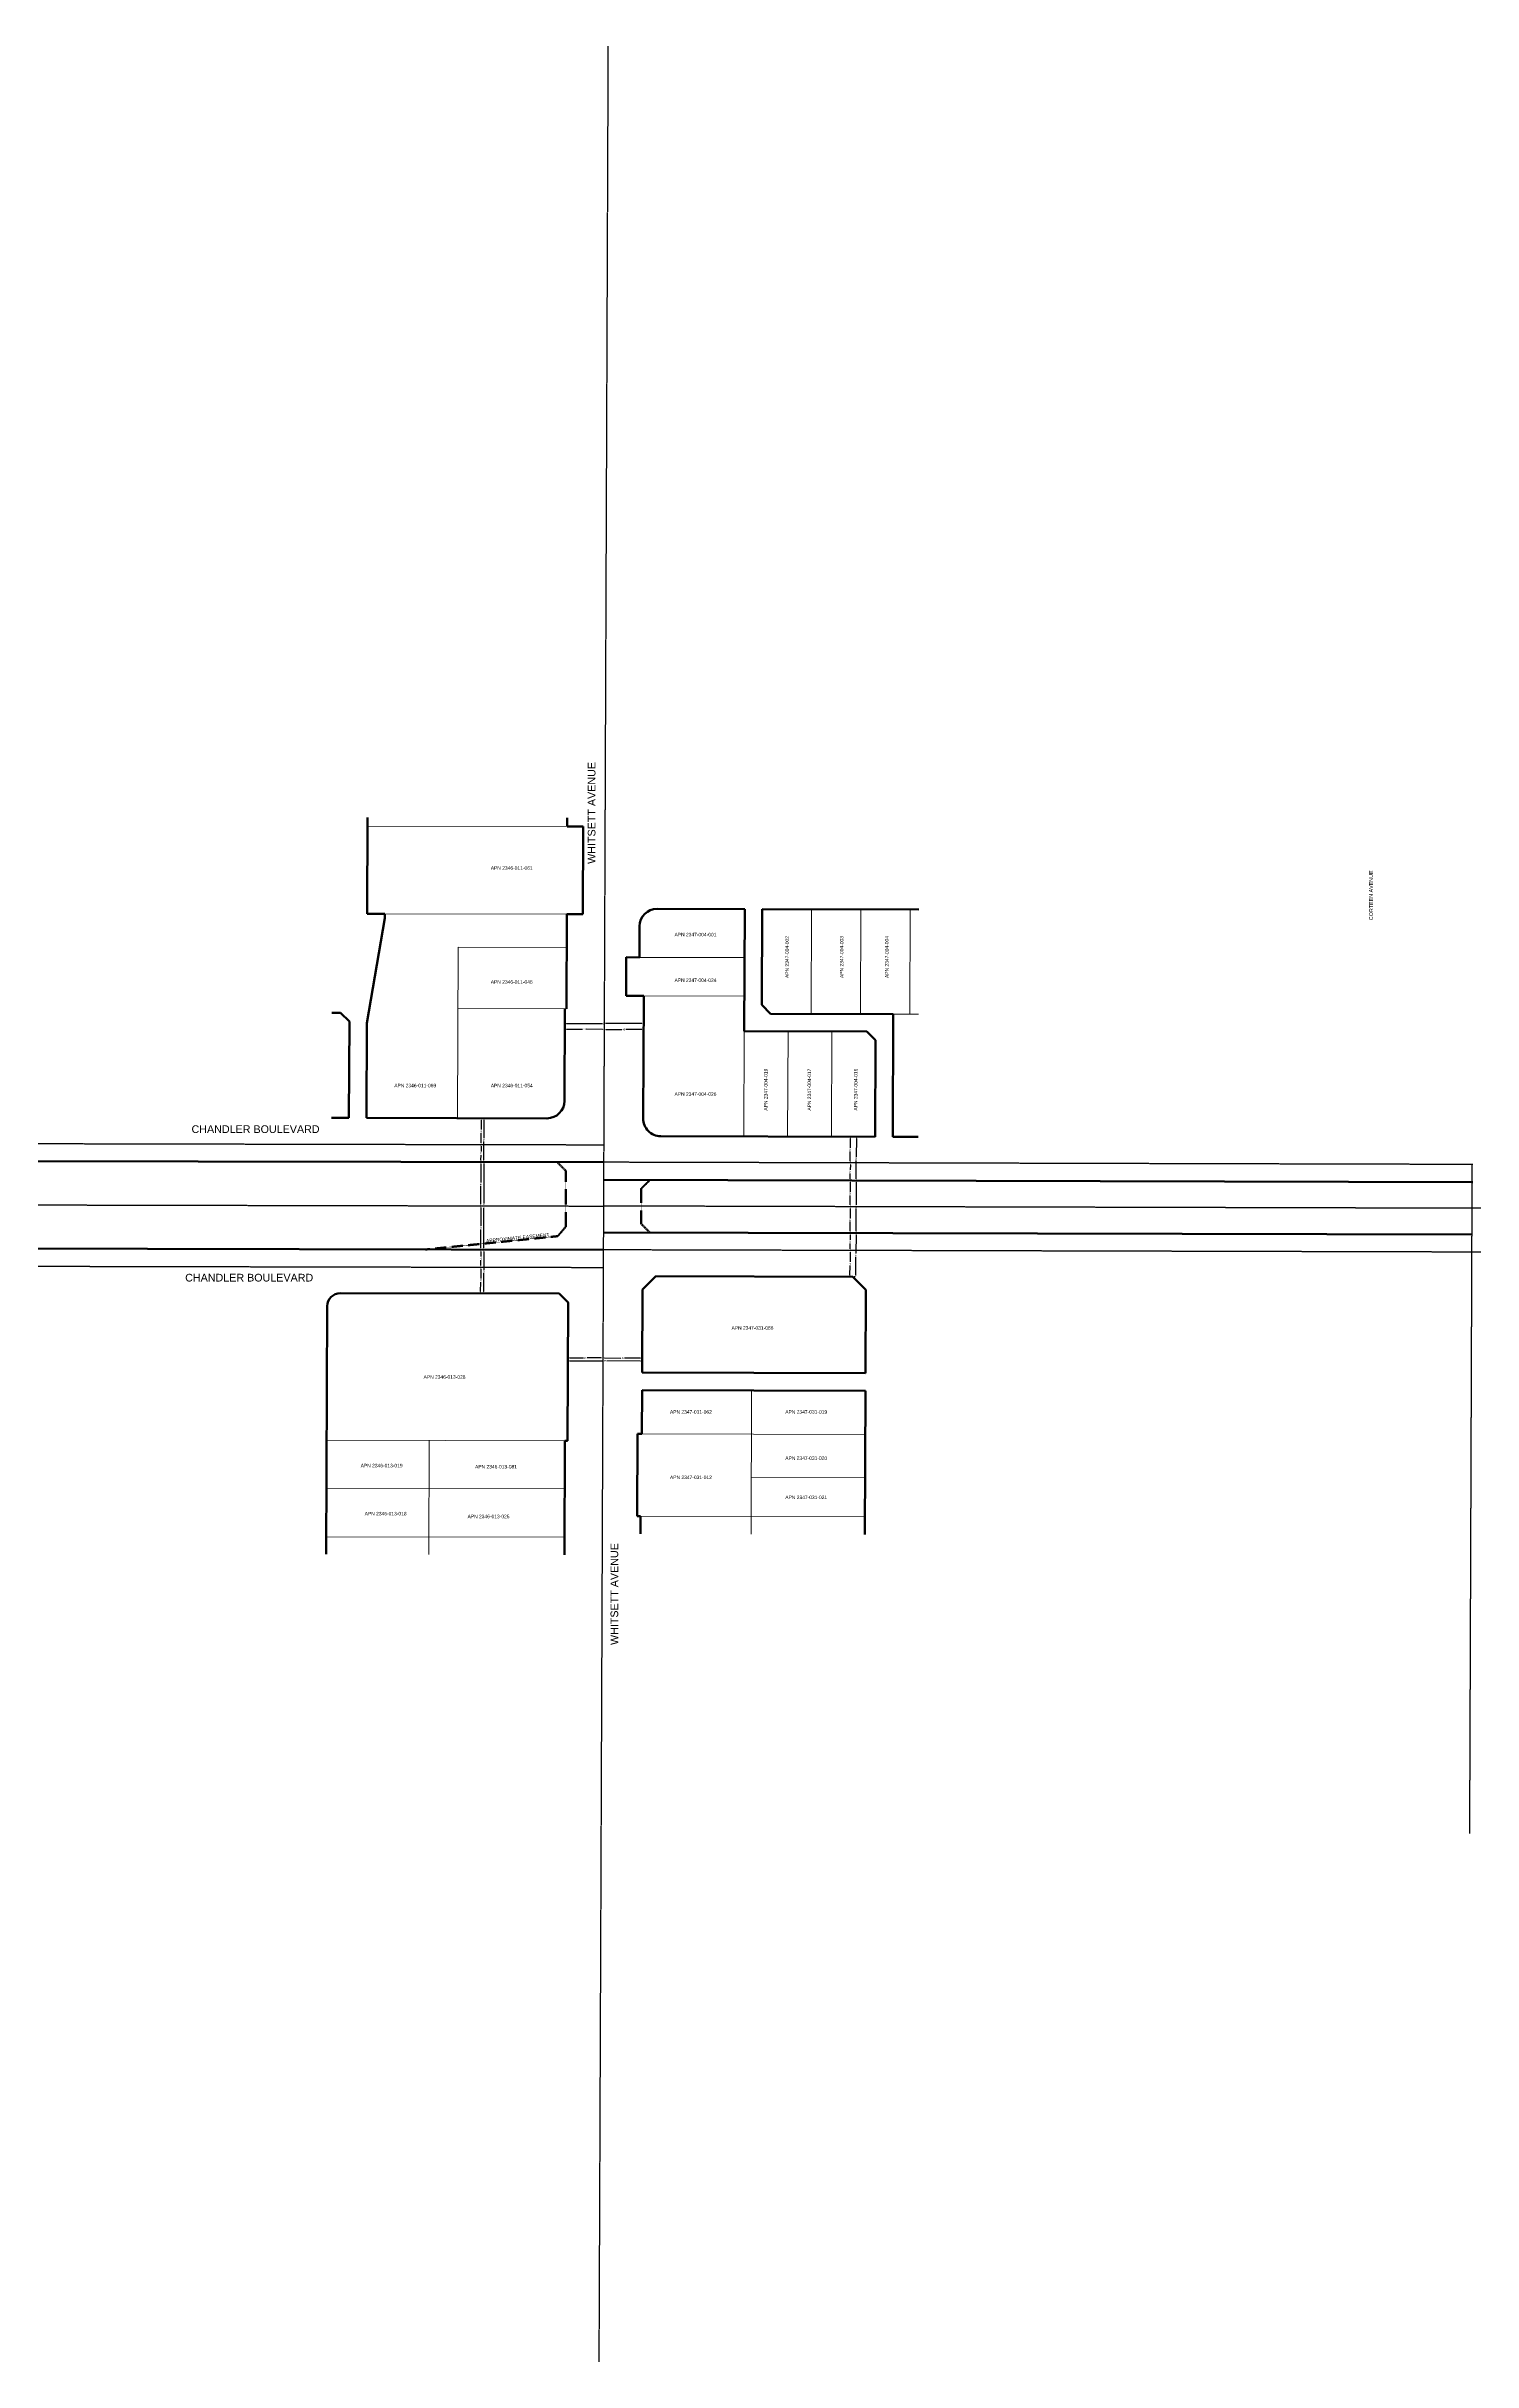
# Model space of a CAD drawing. Header units: feet. Extents: x 6396409 to 6445695, y 1882632 to 1891679.
# Drawn here: x 6438446 to 6440075, y 1882632 to 1885275 of the extents above; entities that cross this region are included whole.
import ezdxf

# ---------------------------------------------------------------- set-up
doc = ezdxf.new("R2010")
doc.units = ezdxf.units.FT
doc.header["$MEASUREMENT"] = 0
doc.linetypes.add('CENTER2', pattern=[1.125, 0.75, -0.125, 0.125, -0.125])
doc.linetypes.add('DASHED2', pattern=[0.375, 0.25, -0.125])
for name, color, linetype, lineweight in [('R-ANNO-LABL', 2, 'Continuous', 30), ('R-PROP-PRCL', 4, 'Continuous', 18), ('R-Row-Authority', 30, 'Continuous', 140), ('R-Row-Ease', 5, 'DASHED2', 50), ('R-Row-Ppanno', 7, 'Continuous', 5), ('R-Row-Scl', 1, 'CENTER2', 25), ('R-Row-Sname', 8, 'Continuous', 0), ('R-Row-Srow', 6, 'Continuous', 50)]:
    doc.layers.add(name, color=color, linetype=linetype, lineweight=lineweight)
doc.styles.add('G1_1 8_0', font='arial.ttf')
doc.styles.add('G4_7 32', font='arial.ttf', dxfattribs={"height": 0.219})
doc.styles.add('NCS1-Anno', font='arial.ttf', dxfattribs={"width": 0.8, "height": 0.09375})
doc.dimstyles.new('Annotative (NCS1)', dxfattribs={"dimscale": 100, "dimtxt": 0.09375, "dimasz": 0.1, "dimexe": 0.1, "dimexo": 0.04, "dimgap": 0.05, "dimtad": 0, "dimdec": 3, "dimzin": 0, "dimdsep": 46, "dimtxsty": 'NCS1-Anno', "dimcen": 0.05, "dimaunit": 1, "dimadec": 3, "dimazin": 0, "dimtfac": 1, "dimtdec": 3, "dimtofl": 0, "dimtmove": 0, "dimatfit": 3, "dimfxl": 0.1, "dimtolj": 1, "dimtzin": 0, "dimarcsym": 0})

# ---------------------------------------------------------------- blocks, each defined once
blk = doc.blocks.new('*D2527')
at = {"layer": 'Defpoints', "color": 0, "transparency": 16777216}
for p in [(6439038.3, 1884159.6), (6439038.3, 1884159.5), (6439128.3, 1884159.3)]:
    blk.add_point(p, dxfattribs=at)
at = {"layer": 'R-ANNO-LABL', "color": 0, "lineweight": -2, "transparency": 16777216}
for p, q in [((6439040.3, 1884159.5), (6439081.3, 1884159.4)), ((6439126.3, 1884159.2), (6439085.4, 1884159.4))]:
    blk.add_line(p, q, dxfattribs=at)
at = {"layer": 'R-ANNO-LABL', "color": 0, "transparency": 16777216}
for points in [[(6439040.3, 1884159.9), (6439040.3, 1884159.2), (6439038.3, 1884159.5)], [(6439126.3, 1884159.5), (6439126.3, 1884158.9), (6439128.3, 1884159.2)]]:
    blk.add_solid(points, dxfattribs=at)
at = {"layer": 'R-ANNO-LABL', "color": 0, "transparency": 16777216, "insert": (6439083.3, 1884159.4), "char_height": 1.88, "attachment_point": 5, "rotation": 359.7764, "style": 'NCS1-Anno'}
blk.add_mtext('\\A1;90', dxfattribs=at)
blk = doc.blocks.new('*D2528')
at = {"layer": 'Defpoints', "color": 0, "transparency": 16777216}
for p in [(6439038.3, 1884152.8), (6439083.3, 1884152.6), (6439083.3, 1884152.6)]:
    blk.add_point(p, dxfattribs=at)
at = {"layer": 'R-ANNO-LABL', "color": 0, "lineweight": -2, "transparency": 16777216}
for p, q in [((6439040.3, 1884152.8), (6439058.7, 1884152.7)), ((6439081.3, 1884152.6), (6439062.9, 1884152.7))]:
    blk.add_line(p, q, dxfattribs=at)
at = {"layer": 'R-ANNO-LABL', "color": 0, "transparency": 16777216}
for points in [[(6439040.3, 1884153.1), (6439040.3, 1884152.5), (6439038.3, 1884152.8)], [(6439081.3, 1884153), (6439081.3, 1884152.3), (6439083.3, 1884152.6)]]:
    blk.add_solid(points, dxfattribs=at)
at = {"layer": 'R-ANNO-LABL', "color": 0, "transparency": 16777216, "insert": (6439060.8, 1884152.7), "char_height": 1.88, "attachment_point": 5, "rotation": 359.7764, "style": 'NCS1-Anno'}
blk.add_mtext('\\A1;45', dxfattribs=at)
blk = doc.blocks.new('*D2529')
at = {"layer": 'Defpoints', "color": 0, "transparency": 16777216}
for p in [(6439083.3, 1884152.6), (6439128.3, 1884152.4), (6439128.3, 1884152.4)]:
    blk.add_point(p, dxfattribs=at)
at = {"layer": 'R-ANNO-LABL', "color": 0, "lineweight": -2, "transparency": 16777216}
for p, q in [((6439085.3, 1884152.6), (6439103.7, 1884152.5)), ((6439126.3, 1884152.5), (6439107.9, 1884152.5))]:
    blk.add_line(p, q, dxfattribs=at)
at = {"layer": 'R-ANNO-LABL', "color": 0, "transparency": 16777216}
for points in [[(6439085.3, 1884152.9), (6439085.3, 1884152.3), (6439083.3, 1884152.6)], [(6439126.3, 1884152.8), (6439126.3, 1884152.1), (6439128.3, 1884152.4)]]:
    blk.add_solid(points, dxfattribs=at)
at = {"layer": 'R-ANNO-LABL', "color": 0, "transparency": 16777216, "insert": (6439105.8, 1884152.5), "char_height": 1.88, "attachment_point": 5, "rotation": 359.7764, "style": 'NCS1-Anno'}
blk.add_mtext('\\A1;45', dxfattribs=at)
blk = doc.blocks.new('*D2530')
at = {"layer": 'Defpoints', "color": 0, "transparency": 16777216}
for p in [(6439364.4, 1884030.2), (6439364.4, 1884000.2), (6439364.4, 1884000.2)]:
    blk.add_point(p, dxfattribs=at)
at = {"layer": 'R-ANNO-LABL', "color": 0, "lineweight": -2, "transparency": 16777216}
for p, q in [((6439364.4, 1884028.2), (6439364.4, 1884017.3)), ((6439364.4, 1884002.2), (6439364.4, 1884013.2))]:
    blk.add_line(p, q, dxfattribs=at)
at = {"layer": 'R-ANNO-LABL', "color": 0, "transparency": 16777216}
for points in [[(6439364.1, 1884028.2), (6439364.8, 1884028.2), (6439364.4, 1884030.2)], [(6439364, 1884002.2), (6439364.7, 1884002.2), (6439364.4, 1884000.2)]]:
    blk.add_solid(points, dxfattribs=at)
at = {"layer": 'R-ANNO-LABL', "color": 0, "transparency": 16777216, "insert": (6439364.4, 1884015.2), "char_height": 1.88, "attachment_point": 5, "rotation": 89.8532, "style": 'NCS1-Anno'}
blk.add_mtext('\\A1;30', dxfattribs=at)
blk = doc.blocks.new('*D2531')
at = {"layer": 'Defpoints', "color": 0, "transparency": 16777216}
for p in [(6439364.3, 1883980.2), (6439364.4, 1884000.2), (6439364.4, 1883980.2)]:
    blk.add_point(p, dxfattribs=at)
at = {"layer": 'R-ANNO-LABL', "color": 0, "lineweight": -2, "transparency": 16777216}
for p, q in [((6439364.5, 1883998.2), (6439364.4, 1883992.3)), ((6439364.4, 1883982.2), (6439364.4, 1883988.2))]:
    blk.add_line(p, q, dxfattribs=at)
at = {"layer": 'R-ANNO-LABL', "color": 0, "transparency": 16777216}
for points in [[(6439364.1, 1883998.2), (6439364.8, 1883998.2), (6439364.5, 1884000.2)], [(6439364.1, 1883982.2), (6439364.7, 1883982.2), (6439364.4, 1883980.2)]]:
    blk.add_solid(points, dxfattribs=at)
at = {"layer": 'R-ANNO-LABL', "color": 0, "transparency": 16777216, "insert": (6439364.4, 1883990.2), "char_height": 1.88, "attachment_point": 5, "rotation": 89.8532, "style": 'NCS1-Anno'}
blk.add_mtext('\\A1;20', dxfattribs=at)
blk = doc.blocks.new('*D2532')
at = {"layer": 'Defpoints', "color": 0, "transparency": 16777216}
for p in [(6439364.4, 1883980.2), (6439364.3, 1883950.2), (6439364.3, 1883950.2)]:
    blk.add_point(p, dxfattribs=at)
at = {"layer": 'R-ANNO-LABL', "color": 0, "lineweight": -2, "transparency": 16777216}
for p, q in [((6439364.4, 1883978.2), (6439364.3, 1883967.3)), ((6439364.3, 1883952.2), (6439364.3, 1883963.2))]:
    blk.add_line(p, q, dxfattribs=at)
at = {"layer": 'R-ANNO-LABL', "color": 0, "transparency": 16777216}
for points in [[(6439364, 1883978.2), (6439364.7, 1883978.2), (6439364.4, 1883980.2)], [(6439364, 1883952.2), (6439364.6, 1883952.2), (6439364.3, 1883950.2)]]:
    blk.add_solid(points, dxfattribs=at)
at = {"layer": 'R-ANNO-LABL', "color": 0, "transparency": 16777216, "insert": (6439364.3, 1883965.2), "char_height": 1.88, "attachment_point": 5, "rotation": 89.8532, "style": 'NCS1-Anno'}
blk.add_mtext('\\A1;30', dxfattribs=at)
blk = doc.blocks.new('*D2533')
at = {"layer": 'Defpoints', "color": 0, "transparency": 16777216}
for p in [(6439364.3, 1883950.2), (6439364.3, 1883920.2), (6439364.3, 1883920.2)]:
    blk.add_point(p, dxfattribs=at)
at = {"layer": 'R-ANNO-LABL', "color": 0, "lineweight": -2, "transparency": 16777216}
for p, q in [((6439364.3, 1883948.2), (6439364.3, 1883937.3)), ((6439364.3, 1883922.2), (6439364.3, 1883933.2))]:
    blk.add_line(p, q, dxfattribs=at)
at = {"layer": 'R-ANNO-LABL', "color": 0, "transparency": 16777216}
for points in [[(6439364, 1883948.2), (6439364.7, 1883948.2), (6439364.3, 1883950.2)], [(6439363.9, 1883922.2), (6439364.6, 1883922.2), (6439364.3, 1883920.2)]]:
    blk.add_solid(points, dxfattribs=at)
at = {"layer": 'R-ANNO-LABL', "color": 0, "transparency": 16777216, "insert": (6439364.3, 1883935.2), "char_height": 1.88, "attachment_point": 5, "rotation": 89.8532, "style": 'NCS1-Anno'}
blk.add_mtext('\\A1;30', dxfattribs=at)
blk = doc.blocks.new('*D2534')
at = {"layer": 'Defpoints', "color": 0, "transparency": 16777216}
for p in [(6439364.2, 1883900.2), (6439364.2, 1883900.2), (6439364.3, 1883920.2)]:
    blk.add_point(p, dxfattribs=at)
at = {"layer": 'R-ANNO-LABL', "color": 0, "lineweight": -2, "transparency": 16777216}
for p, q in [((6439364.3, 1883918.2), (6439364.2, 1883912.3)), ((6439364.2, 1883902.2), (6439364.2, 1883908.2))]:
    blk.add_line(p, q, dxfattribs=at)
at = {"layer": 'R-ANNO-LABL', "color": 0, "transparency": 16777216}
for points in [[(6439363.9, 1883918.2), (6439364.6, 1883918.2), (6439364.3, 1883920.2)], [(6439363.9, 1883902.2), (6439364.5, 1883902.2), (6439364.2, 1883900.2)]]:
    blk.add_solid(points, dxfattribs=at)
at = {"layer": 'R-ANNO-LABL', "color": 0, "transparency": 16777216, "insert": (6439364.2, 1883910.2), "char_height": 1.88, "attachment_point": 5, "rotation": 89.8532, "style": 'NCS1-Anno'}
blk.add_mtext('\\A1;20', dxfattribs=at)
blk = doc.blocks.new('*D2535')
at = {"layer": 'Defpoints', "color": 0, "transparency": 16777216}
for p in [(6439364.2, 1883900.2), (6439364, 1883870.2), (6439364.1, 1883870.2)]:
    blk.add_point(p, dxfattribs=at)
at = {"layer": 'R-ANNO-LABL', "color": 0, "lineweight": -2, "transparency": 16777216}
for p, q in [((6439364.1, 1883898.2), (6439364.1, 1883887.3)), ((6439364, 1883872.2), (6439364.1, 1883883.2))]:
    blk.add_line(p, q, dxfattribs=at)
at = {"layer": 'R-ANNO-LABL', "color": 0, "transparency": 16777216}
for points in [[(6439363.8, 1883898.2), (6439364.4, 1883898.2), (6439364.1, 1883900.2)], [(6439363.7, 1883872.2), (6439364.4, 1883872.2), (6439364, 1883870.2)]]:
    blk.add_solid(points, dxfattribs=at)
at = {"layer": 'R-ANNO-LABL', "color": 0, "transparency": 16777216, "insert": (6439364.1, 1883885.2), "char_height": 1.88, "attachment_point": 5, "rotation": 89.8532, "style": 'NCS1-Anno'}
blk.add_mtext('\\A1;30', dxfattribs=at)
blk = doc.blocks.new('*D2536')
at = {"layer": 'Defpoints', "color": 0, "transparency": 16777216}
for p in [(6438942.8, 1884051.2), (6438942.7, 1884021.2), (6438942.7, 1884021.2)]:
    blk.add_point(p, dxfattribs=at)
at = {"layer": 'R-ANNO-LABL', "color": 0, "lineweight": -2, "transparency": 16777216}
for p, q in [((6438942.7, 1884023.2), (6438942.8, 1884034.2)), ((6438942.8, 1884049.2), (6438942.8, 1884038.3))]:
    blk.add_line(p, q, dxfattribs=at)
at = {"layer": 'R-ANNO-LABL', "color": 0, "transparency": 16777216}
for points in [[(6438942.5, 1884049.2), (6438943.1, 1884049.2), (6438942.8, 1884051.2)], [(6438942.4, 1884023.2), (6438943.1, 1884023.2), (6438942.7, 1884021.2)]]:
    blk.add_solid(points, dxfattribs=at)
at = {"layer": 'R-ANNO-LABL', "color": 0, "transparency": 16777216, "insert": (6438942.8, 1884036.2), "char_height": 1.88, "attachment_point": 5, "rotation": 89.8811, "style": 'NCS1-Anno'}
blk.add_mtext('\\A1;30', dxfattribs=at)
blk = doc.blocks.new('*D2537')
at = {"layer": 'Defpoints', "color": 0, "transparency": 16777216}
for p in [(6438942.7, 1884021.2), (6438942.6, 1884001.2), (6438942.7, 1884001.2)]:
    blk.add_point(p, dxfattribs=at)
at = {"layer": 'R-ANNO-LABL', "color": 0, "lineweight": -2, "transparency": 16777216}
for p, q in [((6438942.6, 1884003.2), (6438942.7, 1884009.2)), ((6438942.7, 1884019.2), (6438942.7, 1884013.3))]:
    blk.add_line(p, q, dxfattribs=at)
at = {"layer": 'R-ANNO-LABL', "color": 0, "transparency": 16777216}
for points in [[(6438942.3, 1884019.2), (6438943, 1884019.2), (6438942.7, 1884021.2)], [(6438942.3, 1884003.2), (6438943, 1884003.2), (6438942.6, 1884001.2)]]:
    blk.add_solid(points, dxfattribs=at)
at = {"layer": 'R-ANNO-LABL', "color": 0, "transparency": 16777216, "insert": (6438942.7, 1884011.3), "char_height": 1.88, "attachment_point": 5, "rotation": 89.8811, "style": 'NCS1-Anno'}
blk.add_mtext('\\A1;20', dxfattribs=at)
blk = doc.blocks.new('*D2538')
at = {"layer": 'Defpoints', "color": 0, "transparency": 16777216}
for p in [(6438942.6, 1884001.3), (6438942.5, 1883951.3), (6438942.5, 1883951.3)]:
    blk.add_point(p, dxfattribs=at)
at = {"layer": 'R-ANNO-LABL', "color": 0, "lineweight": -2, "transparency": 16777216}
for p, q in [((6438942.6, 1883999.2), (6438942.6, 1883978.3)), ((6438942.5, 1883953.3), (6438942.6, 1883974.2))]:
    blk.add_line(p, q, dxfattribs=at)
at = {"layer": 'R-ANNO-LABL', "color": 0, "transparency": 16777216}
for points in [[(6438942.3, 1883999.2), (6438943, 1883999.2), (6438942.6, 1884001.3)], [(6438942.2, 1883953.3), (6438942.9, 1883953.3), (6438942.5, 1883951.3)]]:
    blk.add_solid(points, dxfattribs=at)
at = {"layer": 'R-ANNO-LABL', "color": 0, "transparency": 16777216, "insert": (6438942.6, 1883976.3), "char_height": 1.88, "attachment_point": 5, "rotation": 89.8811, "style": 'NCS1-Anno'}
blk.add_mtext('\\A1;50', dxfattribs=at)
blk = doc.blocks.new('*D2539')
at = {"layer": 'Defpoints', "color": 0, "transparency": 16777216}
for p in [(6438942.5, 1883951.3), (6438942.4, 1883901.3), (6438942.4, 1883901.3)]:
    blk.add_point(p, dxfattribs=at)
at = {"layer": 'R-ANNO-LABL', "color": 0, "lineweight": -2, "transparency": 16777216}
for p, q in [((6438942.4, 1883903.3), (6438942.5, 1883924.2)), ((6438942.5, 1883949.3), (6438942.5, 1883928.3))]:
    blk.add_line(p, q, dxfattribs=at)
at = {"layer": 'R-ANNO-LABL', "color": 0, "transparency": 16777216}
for points in [[(6438942.2, 1883949.3), (6438942.9, 1883949.3), (6438942.5, 1883951.3)], [(6438942.1, 1883903.3), (6438942.8, 1883903.3), (6438942.4, 1883901.3)]]:
    blk.add_solid(points, dxfattribs=at)
at = {"layer": 'R-ANNO-LABL', "color": 0, "transparency": 16777216, "insert": (6438942.5, 1883926.3), "char_height": 1.88, "attachment_point": 5, "rotation": 89.8811, "style": 'NCS1-Anno'}
blk.add_mtext('\\A1;50', dxfattribs=at)
blk = doc.blocks.new('*D2540')
at = {"layer": 'Defpoints', "color": 0, "transparency": 16777216}
for p in [(6438942.4, 1883901.3), (6438942.4, 1883881.3), (6438942.4, 1883881.3)]:
    blk.add_point(p, dxfattribs=at)
at = {"layer": 'R-ANNO-LABL', "color": 0, "lineweight": -2, "transparency": 16777216}
for p, q in [((6438942.4, 1883899.3), (6438942.4, 1883893.3)), ((6438942.4, 1883883.3), (6438942.4, 1883889.2))]:
    blk.add_line(p, q, dxfattribs=at)
at = {"layer": 'R-ANNO-LABL', "color": 0, "transparency": 16777216}
for points in [[(6438942.1, 1883899.3), (6438942.8, 1883899.3), (6438942.4, 1883901.3)], [(6438942.1, 1883883.3), (6438942.7, 1883883.3), (6438942.4, 1883881.3)]]:
    blk.add_solid(points, dxfattribs=at)
at = {"layer": 'R-ANNO-LABL', "color": 0, "transparency": 16777216, "insert": (6438942.4, 1883891.3), "char_height": 1.88, "attachment_point": 5, "rotation": 89.8811, "style": 'NCS1-Anno'}
blk.add_mtext('\\A1;20', dxfattribs=at)
blk = doc.blocks.new('*D2541')
at = {"layer": 'Defpoints', "color": 0, "transparency": 16777216}
for p in [(6438946.1, 1884051.2), (6438946, 1884001.2), (6438946, 1884001.2)]:
    blk.add_point(p, dxfattribs=at)
at = {"layer": 'R-ANNO-LABL', "color": 0, "lineweight": -2, "transparency": 16777216}
for p, q in [((6438946.1, 1884049.2), (6438946.1, 1884028.3)), ((6438946, 1884003.2), (6438946.1, 1884024.2))]:
    blk.add_line(p, q, dxfattribs=at)
at = {"layer": 'R-ANNO-LABL', "color": 0, "transparency": 16777216}
for points in [[(6438945.8, 1884049.2), (6438946.4, 1884049.2), (6438946.1, 1884051.2)], [(6438945.7, 1884003.2), (6438946.3, 1884003.2), (6438946, 1884001.2)]]:
    blk.add_solid(points, dxfattribs=at)
at = {"layer": 'R-ANNO-LABL', "color": 0, "transparency": 16777216, "insert": (6438946.1, 1884026.2), "char_height": 1.88, "attachment_point": 5, "rotation": 89.8811, "style": 'NCS1-Anno'}
blk.add_mtext('\\A1;50', dxfattribs=at)
blk = doc.blocks.new('*D2542')
at = {"layer": 'Defpoints', "color": 0, "transparency": 16777216}
for p in [(6438946, 1884001.2), (6438945.8, 1883901.3), (6438945.9, 1883901.3)]:
    blk.add_point(p, dxfattribs=at)
at = {"layer": 'R-ANNO-LABL', "color": 0, "lineweight": -2, "transparency": 16777216}
for p, q in [((6438946.1, 1883999.2), (6438946, 1883953.8)), ((6438945.9, 1883903.3), (6438946, 1883948.7))]:
    blk.add_line(p, q, dxfattribs=at)
at = {"layer": 'R-ANNO-LABL', "color": 0, "transparency": 16777216}
for points in [[(6438945.8, 1883999.2), (6438946.5, 1883999.2), (6438946.1, 1884001.2)], [(6438945.6, 1883903.3), (6438946.3, 1883903.3), (6438945.9, 1883901.3)]]:
    blk.add_solid(points, dxfattribs=at)
at = {"layer": 'R-ANNO-LABL', "color": 0, "transparency": 16777216, "insert": (6438946, 1883951.2), "char_height": 1.88, "attachment_point": 5, "rotation": 89.8811, "style": 'NCS1-Anno'}
blk.add_mtext('\\A1;100', dxfattribs=at)
blk = doc.blocks.new('*D2543')
at = {"layer": 'Defpoints', "color": 0, "transparency": 16777216}
for p in [(6439371.3, 1884030.2), (6439371.1, 1883980.2), (6439371.1, 1883980.2)]:
    blk.add_point(p, dxfattribs=at)
at = {"layer": 'R-ANNO-LABL', "color": 0, "lineweight": -2, "transparency": 16777216}
for p, q in [((6439371.1, 1883982.2), (6439371.2, 1884003.1)), ((6439371.3, 1884028.2), (6439371.2, 1884007.3))]:
    blk.add_line(p, q, dxfattribs=at)
at = {"layer": 'R-ANNO-LABL', "color": 0, "transparency": 16777216}
for points in [[(6439370.9, 1884028.2), (6439371.6, 1884028.2), (6439371.3, 1884030.2)], [(6439370.8, 1883982.2), (6439371.5, 1883982.2), (6439371.1, 1883980.2)]]:
    blk.add_solid(points, dxfattribs=at)
at = {"layer": 'R-ANNO-LABL', "color": 0, "transparency": 16777216, "insert": (6439371.2, 1884005.2), "char_height": 1.88, "attachment_point": 5, "rotation": 89.8532, "style": 'NCS1-Anno'}
blk.add_mtext('\\A1;50', dxfattribs=at)
blk = doc.blocks.new('*D2544')
at = {"layer": 'Defpoints', "color": 0, "transparency": 16777216}
for p in [(6439371.1, 1883980.2), (6439371, 1883920.2), (6439371, 1883920.2)]:
    blk.add_point(p, dxfattribs=at)
at = {"layer": 'R-ANNO-LABL', "color": 0, "lineweight": -2, "transparency": 16777216}
for p, q in [((6439371.1, 1883978.2), (6439371.1, 1883952.3)), ((6439371, 1883922.2), (6439371.1, 1883948.1))]:
    blk.add_line(p, q, dxfattribs=at)
at = {"layer": 'R-ANNO-LABL', "color": 0, "transparency": 16777216}
for points in [[(6439370.8, 1883978.2), (6439371.5, 1883978.2), (6439371.1, 1883980.2)], [(6439370.7, 1883922.2), (6439371.3, 1883922.2), (6439371, 1883920.2)]]:
    blk.add_solid(points, dxfattribs=at)
at = {"layer": 'R-ANNO-LABL', "color": 0, "transparency": 16777216, "insert": (6439371.1, 1883950.2), "char_height": 1.88, "attachment_point": 5, "rotation": 89.8532, "style": 'NCS1-Anno'}
blk.add_mtext('\\A1;60', dxfattribs=at)
blk = doc.blocks.new('*D2545')
at = {"layer": 'Defpoints', "color": 0, "transparency": 16777216}
for p in [(6439371, 1883920.2), (6439370.8, 1883870.2), (6439370.9, 1883870.2)]:
    blk.add_point(p, dxfattribs=at)
at = {"layer": 'R-ANNO-LABL', "color": 0, "lineweight": -2, "transparency": 16777216}
for p, q in [((6439370.2, 1883920.2), (6439369, 1883920.2)), ((6439371, 1883918.2), (6439370.9, 1883897.3)), ((6439370.8, 1883872.2), (6439370.9, 1883893.2)), ((6439370.1, 1883870.2), (6439368.8, 1883870.2))]:
    blk.add_line(p, q, dxfattribs=at)
at = {"layer": 'R-ANNO-LABL', "color": 0, "transparency": 16777216}
for points in [[(6439370.6, 1883918.2), (6439371.3, 1883918.2), (6439371, 1883920.2)], [(6439370.5, 1883872.2), (6439371.2, 1883872.2), (6439370.8, 1883870.2)]]:
    blk.add_solid(points, dxfattribs=at)
at = {"layer": 'R-ANNO-LABL', "color": 0, "transparency": 16777216, "insert": (6439370.9, 1883895.2), "char_height": 1.88, "attachment_point": 5, "rotation": 89.8532, "style": 'NCS1-Anno'}
blk.add_mtext('\\A1;50', dxfattribs=at)
blk = doc.blocks.new('*D2546')
at = {"layer": 'Defpoints', "color": 0, "transparency": 16777216}
for p in [(6439041.8, 1883774.4), (6439041.8, 1883774.3), (6439126.8, 1883773.9)]:
    blk.add_point(p, dxfattribs=at)
at = {"layer": 'R-ANNO-LABL', "color": 0, "lineweight": -2, "transparency": 16777216}
for p, q in [((6439043.8, 1883774.4), (6439082.2, 1883774.2)), ((6439124.8, 1883774), (6439086.4, 1883774.2))]:
    blk.add_line(p, q, dxfattribs=at)
at = {"layer": 'R-ANNO-LABL', "color": 0, "transparency": 16777216}
for points in [[(6439043.8, 1883774.7), (6439043.8, 1883774), (6439041.8, 1883774.4)], [(6439124.8, 1883774.4), (6439124.8, 1883773.7), (6439126.8, 1883774)]]:
    blk.add_solid(points, dxfattribs=at)
at = {"layer": 'R-ANNO-LABL', "color": 0, "transparency": 16777216, "insert": (6439084.3, 1883774.2), "char_height": 1.88, "attachment_point": 5, "rotation": 359.7725, "style": 'NCS1-Anno'}
blk.add_mtext('\\A1;85', dxfattribs=at)
blk = doc.blocks.new('*D2547')
at = {"layer": 'Defpoints', "color": 0, "transparency": 16777216}
for p in [(6439041.8, 1883776.4), (6439081.8, 1883777.6), (6439081.8, 1883776.2)]:
    blk.add_point(p, dxfattribs=at)
at = {"layer": 'R-ANNO-LABL', "color": 0, "lineweight": -2, "transparency": 16777216}
for p, q in [((6439043.8, 1883777.8), (6439059.7, 1883777.7)), ((6439079.8, 1883777.6), (6439063.9, 1883777.7))]:
    blk.add_line(p, q, dxfattribs=at)
at = {"layer": 'R-ANNO-LABL', "color": 0, "transparency": 16777216}
for points in [[(6439043.8, 1883778.1), (6439043.8, 1883777.4), (6439041.8, 1883777.8)], [(6439079.8, 1883777.9), (6439079.8, 1883777.3), (6439081.8, 1883777.6)]]:
    blk.add_solid(points, dxfattribs=at)
at = {"layer": 'R-ANNO-LABL', "color": 0, "transparency": 16777216, "insert": (6439061.8, 1883777.7), "char_height": 1.88, "attachment_point": 5, "rotation": 359.7725, "style": 'NCS1-Anno'}
blk.add_mtext('\\A1;40', dxfattribs=at)
blk = doc.blocks.new('*D2548')
at = {"layer": 'Defpoints', "color": 0, "transparency": 16777216}
for p in [(6439081.8, 1883777.6), (6439126.8, 1883777.4), (6439126.8, 1883777.4)]:
    blk.add_point(p, dxfattribs=at)
at = {"layer": 'R-ANNO-LABL', "color": 0, "lineweight": -2, "transparency": 16777216}
for p, q in [((6439083.8, 1883777.6), (6439102.2, 1883777.5)), ((6439124.8, 1883777.4), (6439106.4, 1883777.5))]:
    blk.add_line(p, q, dxfattribs=at)
at = {"layer": 'R-ANNO-LABL', "color": 0, "transparency": 16777216}
for points in [[(6439083.8, 1883777.9), (6439083.8, 1883777.3), (6439081.8, 1883777.6)], [(6439124.8, 1883777.8), (6439124.8, 1883777.1), (6439126.8, 1883777.4)]]:
    blk.add_solid(points, dxfattribs=at)
at = {"layer": 'R-ANNO-LABL', "color": 0, "transparency": 16777216, "insert": (6439104.3, 1883777.5), "char_height": 1.88, "attachment_point": 5, "rotation": 359.7725, "style": 'NCS1-Anno'}
blk.add_mtext('\\A1;45', dxfattribs=at)
blk = doc.blocks.new('*D2549')
at = {"layer": 'Defpoints', "color": 0, "transparency": 16777216}
for p in [(6438942.4, 1883881.3), (6438942.3, 1883851.3), (6438942.3, 1883851.3)]:
    blk.add_point(p, dxfattribs=at)
at = {"layer": 'R-ANNO-LABL', "color": 0, "lineweight": -2, "transparency": 16777216}
for p, q in [((6438942.4, 1883879.3), (6438942.4, 1883868.3)), ((6438942.3, 1883853.3), (6438942.4, 1883864.2))]:
    blk.add_line(p, q, dxfattribs=at)
at = {"layer": 'R-ANNO-LABL', "color": 0, "transparency": 16777216}
for points in [[(6438942.1, 1883879.3), (6438942.7, 1883879.3), (6438942.4, 1883881.3)], [(6438942, 1883853.3), (6438942.7, 1883853.3), (6438942.3, 1883851.3)]]:
    blk.add_solid(points, dxfattribs=at)
at = {"layer": 'R-ANNO-LABL', "color": 0, "transparency": 16777216, "insert": (6438942.4, 1883866.3), "char_height": 1.88, "attachment_point": 5, "rotation": 89.8811, "style": 'NCS1-Anno'}
blk.add_mtext('\\A1;30', dxfattribs=at)
blk = doc.blocks.new('*D2550')
at = {"layer": 'Defpoints', "color": 0, "transparency": 16777216}
for p in [(6438945.9, 1883901.3), (6438945.8, 1883851.3), (6438945.8, 1883851.3)]:
    blk.add_point(p, dxfattribs=at)
at = {"layer": 'R-ANNO-LABL', "color": 0, "lineweight": -2, "transparency": 16777216}
for p, q in [((6438945.9, 1883899.3), (6438945.9, 1883878.3)), ((6438945.8, 1883853.3), (6438945.9, 1883874.2))]:
    blk.add_line(p, q, dxfattribs=at)
at = {"layer": 'R-ANNO-LABL', "color": 0, "transparency": 16777216}
for points in [[(6438945.6, 1883899.3), (6438946.3, 1883899.3), (6438945.9, 1883901.3)], [(6438945.5, 1883853.3), (6438946.2, 1883853.3), (6438945.8, 1883851.3)]]:
    blk.add_solid(points, dxfattribs=at)
at = {"layer": 'R-ANNO-LABL', "color": 0, "transparency": 16777216, "insert": (6438945.9, 1883876.3), "char_height": 1.88, "attachment_point": 5, "rotation": 89.8811, "style": 'NCS1-Anno'}
blk.add_mtext('\\A1;50', dxfattribs=at)

msp = doc.modelspace()

# ---------------------------------------------------------------- linework, layer by layer
at = {"layer": 'R-PROP-PRCL'}
for p, q in [((6438813.2138, 1884384.5996), (6439040.9614, 1884384.1268)), ((6438832.8234, 1884284.5587), (6439040.8233, 1884284.1269)), ((6439320.1476, 1884289.792), (6439319.6814, 1884170.3528)), ((6439376.4474, 1884289.6477), (6439375.9812, 1884170.2086)), ((6439432.7473, 1884289.5035), (6439432.2811, 1884170.0643)), ((6438916.6748, 1884246.3045), (6438915.9136, 1884051.3057)), ((6438916.6748, 1884246.3045), (6439040.6747, 1884246.0471)), ((6439123.6316, 1884234.8551), (6439243.6314, 1884234.5478)), ((6439128.4599, 1884190.8426), (6439243.4596, 1884190.5481)), ((6438916.4015, 1884176.3049), (6439040.4015, 1884176.0475)), ((6439413.3811, 1884170.1128), (6439442.2811, 1884170.0387)), ((6439243.3035, 1884150.5483), (6439242.8345, 1884030.3948)), ((6439293.3031, 1884150.3532), (6439292.8341, 1884030.1997)), ((6439343.3027, 1884150.158), (6439342.8337, 1884030.0045)), ((6439251.6936, 1883740.5355), (6439251.0427, 1883576.6366)), ((6439381.4148, 1883690.2031), (6439126.4953, 1883690.856)), ((6438766.4638, 1883683.6252), (6439038.4637, 1883683.0605)), ((6438883.4638, 1883683.3823), (6438882.9475, 1883553.3831)), ((6439381.2206, 1883641.3034), (6439251.3009, 1883641.6362)), ((6438766.2454, 1883628.6255), (6439038.2453, 1883628.0608)), ((6439381.0419, 1883596.3037), (6439124.7724, 1883596.9601)), ((6438766.0269, 1883573.6258), (6439038.0269, 1883573.0611))]:
    msp.add_line(p, q, dxfattribs=at)
at = {"layer": 'R-Row-Authority'}
for p, q in [((6439082.7549, 1884000.9592), (6437820.7481, 1884003.5792)), ((6440075.1297, 1883978.4171), (6439082.6403, 1883980.9593)), ((6437820.333, 1883903.5899), (6439082.3281, 1883900.9699)), ((6440073.9412, 1883918.4299), (6439082.4061, 1883920.9697))]:
    msp.add_line(p, q, dxfattribs=at)
at = {"layer": 'R-Row-Ease'}
for p, q in [((6439039.6793, 1883991.0486), (6439029.7185, 1884001.0692)), ((6439135.6401, 1883980.81), (6439125.6012, 1883970.8492)), ((6439039.4305, 1883927.3063), (6439030.3314, 1883916.6084)), ((6439125.4451, 1883930.8594), (6439135.406, 1883920.834)), ((6439030.3314, 1883916.6084), (6438879.3382, 1883901.3913))]:
    msp.add_line(p, q, dxfattribs=at)
for points in [[(6439039.6794, 1883991.0694), (6439039.4305, 1883927.3063)], [(6439125.6012, 1883970.8492), (6439125.4451, 1883930.8594)]]:
    msp.add_lwpolyline(points, dxfattribs=at)
at = {"layer": 'R-Row-Scl'}
for p, q in [((6437820.8311, 1884023.5791), (6439082.7964, 1884020.9592)), ((6440075.1809, 1883998.417), (6439082.7184, 1884000.9592)), ((6440074.2577, 1883998.4194), (6440071.45, 1883234.96)), ((6440074.0739, 1883948.4247), (6439082.5232, 1883950.9646)), ((6441727.6009, 1883944.5843), (6440074.0739, 1883948.4247)), ((6440073.89, 1883898.43), (6439082.3281, 1883900.9698)), ((6441727.4115, 1883894.5896), (6440073.89, 1883898.43)), ((6437820.25, 1883883.59), (6439082.25, 1883880.97))]:
    msp.add_line(p, q, dxfattribs=at)
for points in [[(6439087.69, 1885274.64), (6439082.25, 1883880.97), (6439077.29, 1882632.02)], [(6436219.2203, 1883957.2855), (6437820.5405, 1883953.5845), (6439082.5232, 1883950.9646)]]:
    msp.add_lwpolyline(points, dxfattribs=at)
at = {"layer": 'R-Row-Srow'}
for p, q in [((6438813.2528, 1884394.5996), (6438812.8235, 1884284.6002)), ((6439041.2527, 1884394.1262), (6439041.2137, 1884384.1263)), ((6439041.2137, 1884384.1263), (6439059.2137, 1884384.0889)), ((6439059.2137, 1884384.0889), (6439058.8233, 1884284.0895)), ((6438812.3364, 1884159.831), (6438832.8033, 1884279.3887)), ((6438812.8235, 1884284.6002), (6438832.8234, 1884284.5587)), ((6438832.8234, 1884284.5587), (6438832.8033, 1884279.3887)), ((6439040.8233, 1884284.1269), (6439040.4015, 1884176.0475)), ((6439040.8233, 1884284.1269), (6439058.8233, 1884284.0895)), ((6439123.7701, 1884270.3217), (6439123.6316, 1884234.8551)), ((6439143.8212, 1884290.2436), (6439243.8478, 1884289.9874)), ((6439243.8478, 1884289.9874), (6439243.3035, 1884150.5483)), ((6439263.8477, 1884289.9362), (6439263.4205, 1884180.4969)), ((6439263.8477, 1884289.9362), (6439442.7473, 1884289.4779)), ((6439108.6317, 1884234.8936), (6439108.4599, 1884190.8939)), ((6439108.6317, 1884234.8936), (6439123.6316, 1884234.8551)), ((6439108.4599, 1884190.8939), (6439128.4599, 1884190.8426)), ((6439128.4599, 1884190.8426), (6439127.9135, 1884050.8704)), ((6438772.3821, 1884171.6039), (6438782.3821, 1884171.5832)), ((6438782.3821, 1884171.5832), (6438792.343, 1884161.5625)), ((6439038.4015, 1884176.0517), (6439037.9915, 1884071.0157)), ((6439273.3815, 1884170.4714), (6439263.4205, 1884180.4969)), ((6439273.3815, 1884170.4714), (6439413.3811, 1884170.1128)), ((6439413.3811, 1884170.1128), (6439412.8347, 1884030.1137)), ((6438792.343, 1884161.5625), (6438791.9137, 1884051.5631)), ((6438812.3364, 1884159.831), (6438811.9137, 1884051.5216)), ((6439243.3035, 1884150.5483), (6439383.3032, 1884150.1897)), ((6439393.2641, 1884140.1642), (6439383.3032, 1884150.1897)), ((6439393.2641, 1884140.1642), (6439392.8347, 1884030.1649)), ((6438771.9137, 1884051.6046), (6438791.9137, 1884051.5631)), ((6438811.9137, 1884051.5216), (6439017.9501, 1884051.0939)), ((6439147.8621, 1884030.7924), (6439392.8347, 1884030.1649)), ((6439441.7346, 1884030.0397), (6439412.8347, 1884030.1137)), ((6438782.1025, 1883851.5931), (6439032.1309, 1883851.074)), ((6439127.1506, 1883855.8549), (6439126.7733, 1883760.8555)), ((6439142.2101, 1883870.8164), (6439127.1506, 1883855.8549)), ((6439367.1297, 1883870.2402), (6439142.2101, 1883870.8164)), ((6439367.1297, 1883870.2402), (6439382.07, 1883855.2019)), ((6439382.07, 1883855.2019), (6439381.6928, 1883760.2026)), ((6438767.0715, 1883836.6527), (6438765.9475, 1883553.626)), ((6439126.6939, 1883740.8557), (6439126.4953, 1883690.856)), ((6439381.6133, 1883740.2027), (6439126.6939, 1883740.8557)), ((6439381.6928, 1883760.2026), (6439126.7733, 1883760.8555)), ((6439381.6133, 1883740.2027), (6439380.9624, 1883576.3038)), ((6439121.4954, 1883690.8688), (6439121.1225, 1883596.9695)), ((6439126.4953, 1883690.856), (6439121.4954, 1883690.8688)), ((6439038.4637, 1883683.0605), (6439037.9474, 1883553.0613)), ((6439124.7724, 1883596.9601), (6439121.1225, 1883596.9695)), ((6439124.7724, 1883596.9601), (6439124.693, 1883576.9551))]:
    msp.add_line(p, q, dxfattribs=at)
msp.add_lwpolyline([(6439032.1309, 1883851.074), (6439042.0912, 1883841.0533), (6439041.4637, 1883683.0542), (6439038.4637, 1883683.0605)], dxfattribs=at)
for centre, radius, start, end in [((6439143.7699, 1884270.2437), 20, 89.8532394, 179.7763549), ((6439017.9916, 1884071.0938), 20, 269.8810503, 359.7763549), ((6439147.9134, 1884050.7923), 20, 179.7763549, 269.8532394), ((6438782.0714, 1883836.5931), 15, 89.8810501, 179.7724604)]:
    msp.add_arc(centre, radius, start, end, dxfattribs=at)

# ---------------------------------------------------------------- texts
at = {"layer": 'R-Row-Ppanno', "char_height": 4, "attachment_point": 8, "line_spacing_factor": 0.8, "style": 'G1_1 8_0'}
for s, insert in [('APN 2346-011-061', (6438977.7905, 1884334.7444)), ('APN 2347-004-001', (6439187.6099, 1884258.7724)), ('APN 2346-011-046', (6438977.7905, 1884204.6909)), ('APN 2347-004-024', (6439187.6099, 1884206.6923)), ('APN 2346-011-069', (6438867.5596, 1884086.4675)), ('APN 2346-011-054', (6438977.7905, 1884086.4675)), ('APN 2347-004-026', (6439187.6099, 1884076.7353)), ('APN 2347-031-066', (6439252.7051, 1883809.83)), ('APN 2346-013-028', (6438901.048, 1883753.8973)), ('APN 2347-031-062', (6439182.3969, 1883714.0027)), ('APN 2347-031-019', (6439314.0641, 1883714.0027)), ('APN 2347-031-020', (6439314.0641, 1883661.1913)), ('APN 2346-013-019', (6438829.2169, 1883652.7307)), ('APN 2346-013-081', (6438959.8182, 1883651.4254)), ('APN 2347-031-012', (6439182.3969, 1883639.3326)), ('APN 2347-031-021', (6439314.0641, 1883616.4718)), ('APN 2346-013-018', (6438833.7883, 1883597.905)), ('APN 2346-013-025', (6438951.3295, 1883594.6417))]:
    msp.add_mtext_dynamic_manual_height_columns(s, width=112.160223, gutter_width=1, heights=[10.4908], dxfattribs=dict(at, insert=insert))
for s, width, gutter_width, heights, insert, rotation in [('APN 2347-004-002', 112.160223, 1, [10.4908], (6439294.2661, 1884235.2242), 90), ('APN 2347-004-003', 112.160223, 1, [10.4908], (6439356.5981, 1884235.2242), 90), ('APN 2347-004-004', 112.160223, 1, [10.4908], (6439408.2169, 1884235.2242), 90), ('APN 2347-004-019', 112.160223, 1, [10.4908], (6439269.9176, 1884083.8511), 90), ('APN 2347-004-017', 112.160223, 1, [10.4908], (6439319.5884, 1884083.8511), 90), ('APN 2347-004-016', 112.160223, 1, [10.4908], (6439372.6681, 1884083.8511), 90), ('APPROXIMATE EASEMENT', 91.512362, 9.375, [0], (6438984.8793, 1883912.6987), 5.5816354)]:
    msp.add_mtext_dynamic_manual_height_columns(s, width=width, gutter_width=gutter_width, heights=heights, dxfattribs=dict(at, insert=insert, rotation=rotation))
at = {"layer": 'R-Row-Sname', "attachment_point": 1, "rotation": 90, "style": 'G4_7 32'}
for s, insert, char_height, width in [('WHITSETT AVENUE', (6439064.6082, 1884341.5479), 8.76, 167.829169), ('CORTEEN AVENUE', (6439956.8579, 1884277.2764), 4.38, 57.690867), ('WHITSETT AVENUE', (6439090.6024, 1883449.9923), 8.76, 167.829169)]:
    msp.add_mtext(s, dxfattribs=dict(at, insert=insert, char_height=char_height, width=width))
at = {"layer": 'R-Row-Sname', "char_height": 8.76, "width": 167.829169, "attachment_point": 1, "style": 'G4_7 32'}
for insert in [(6438612.1542, 1884043.1396), (6438604.8821, 1883873.6363)]:
    msp.add_mtext('CHANDLER BOULEVARD', dxfattribs=dict(at, insert=insert))

# ---------------------------------------------------------------- dimensions: what is measured, and where the dimension line sits
at = {"layer": 'R-ANNO-LABL'}
for p1, p2, distance, override, picture, middle in [((6439038.3107, 1884152.7967), (6439083.3104, 1884152.621), 0, {"dimdec": 0, "dimse1": 1, "dimse2": 1}, '*D2528', (6439060.8105, 1884152.7088)), ((6439128.3366, 1884159.2536), (6439038.3373, 1884159.6049), 0.0662, {"dimdec": 0, "dimse1": 1, "dimse2": 1}, '*D2527', (6439083.3367, 1884159.3631)), ((6439083.3104, 1884152.621), (6439128.31, 1884152.4454), 0, {"dimdec": 0, "dimse1": 1, "dimse2": 1}, '*D2529', (6439105.8102, 1884152.5332)), ((6438942.8047, 1884051.2499), (6438942.7424, 1884021.2499), 0, {"dimdec": 0, "dimse1": 1, "dimse2": 1}, '*D2536', (6438942.7736, 1884036.2499)), ((6438946.1074, 1884051.243), (6438946.0036, 1884001.2431), 0, {"dimdec": 0, "dimse1": 1, "dimse2": 1}, '*D2541', (6438946.0555, 1884026.2431)), ((6439364.4495, 1884030.2376), (6439364.3727, 1884000.2377), 0, {"dimdec": 0, "dimse1": 1, "dimse2": 1}, '*D2530', (6439364.4111, 1884015.2377)), ((6439371.2703, 1884030.2202), (6439371.1423, 1883980.2203), 0, {"dimdec": 0, "dimse1": 1, "dimse2": 1}, '*D2543', (6439371.2063, 1884005.2202)), ((6438942.7424, 1884021.2499), (6438942.7009, 1884001.25), -0.061, {"dimdec": 0, "dimse1": 1, "dimse2": 1}, '*D2537', (6438942.6607, 1884011.2501)), ((6438942.6399, 1884001.2501), (6438942.5362, 1883951.2552), 0, {"dimdec": 0, "dimse1": 1, "dimse2": 1}, '*D2538', (6438942.5881, 1883976.2526)), ((6438946.0036, 1884001.2431), (6438945.796, 1883901.2533), 0.1334, {"dimdec": 0, "dimse1": 1, "dimse2": 1}, '*D2542', (6438946.0332, 1883951.2479)), ((6439364.41, 1883980.2376), (6439364.3332, 1883950.2427), -0.0366, {"dimdec": 0, "dimse1": 1, "dimse2": 1}, '*D2532', (6439364.335, 1883965.2402)), ((6439364.3727, 1884000.2377), (6439364.3214, 1883980.2378), 0.0886, {"dimdec": 0, "dimse1": 1, "dimse2": 1}, '*D2531', (6439364.4356, 1883990.2375)), ((6439371.1423, 1883980.2203), (6439370.9886, 1883920.2305), 0, {"dimdec": 0, "dimse1": 1, "dimse2": 1}, '*D2544', (6439371.0654, 1883950.2254)), ((6438942.5362, 1883951.2552), (6438942.4324, 1883901.2603), 0, {"dimdec": 0, "dimse1": 1, "dimse2": 1}, '*D2539', (6438942.4843, 1883926.2577)), ((6439364.3332, 1883950.2427), (6439364.2563, 1883920.2478), 0, {"dimdec": 0, "dimse1": 1, "dimse2": 1}, '*D2533', (6439364.2948, 1883935.2452)), ((6438942.4324, 1883901.2603), (6438942.3908, 1883881.2604), 0, {"dimdec": 0, "dimse1": 1, "dimse2": 1}, '*D2540', (6438942.4116, 1883891.2603)), ((6438945.9295, 1883901.2531), (6438945.8257, 1883851.2532), 0, {"dimdec": 0, "dimse1": 1, "dimse2": 1}, '*D2550', (6438945.8776, 1883876.2531)), ((6439364.2051, 1883900.2478), (6439364.1283, 1883870.2479), -0.1042, {"dimdec": 0, "dimse1": 1, "dimse2": 1}, '*D2535', (6439364.0625, 1883885.2481)), ((6439364.2563, 1883920.2478), (6439364.2051, 1883900.2478), 0, {"dimdec": 0, "dimse1": 1, "dimse2": 1}, '*D2534', (6439364.2307, 1883910.2478)), ((6439370.9886, 1883920.2305), (6439370.8605, 1883870.2307), -0.0265, {"dimdec": 0}, '*D2545', (6439370.8981, 1883895.2307)), ((6438942.3908, 1883881.2604), (6438942.3286, 1883851.2604), 0, {"dimdec": 0, "dimse1": 1, "dimse2": 1}, '*D2549', (6438942.3597, 1883866.2604)), ((6439126.8252, 1883773.9184), (6439041.8259, 1883774.256), -0.1126, {"dimdec": 0, "dimse1": 1, "dimse2": 1}, '*D2546', (6439084.326, 1883774.1998)), ((6439041.8343, 1883776.3686), (6439081.834, 1883776.2098), 1.3972, {"dimdec": 0, "dimse1": 1, "dimse2": 1}, '*D2547', (6439061.8397, 1883777.6863)), ((6439081.8395, 1883777.6069), (6439126.8392, 1883777.4282), 0, {"dimdec": 0, "dimse1": 1, "dimse2": 1}, '*D2548', (6439104.3393, 1883777.5175))]:
    dim = msp.add_aligned_dim(p1=p1, p2=p2, distance=distance, dimstyle='Annotative (NCS1)', override=override, dxfattribs=at)
    dim.commit()
    dim.dimension.update_dxf_attribs({"geometry": picture, "text_midpoint": middle})

doc.saveas('drawing.dxf')
